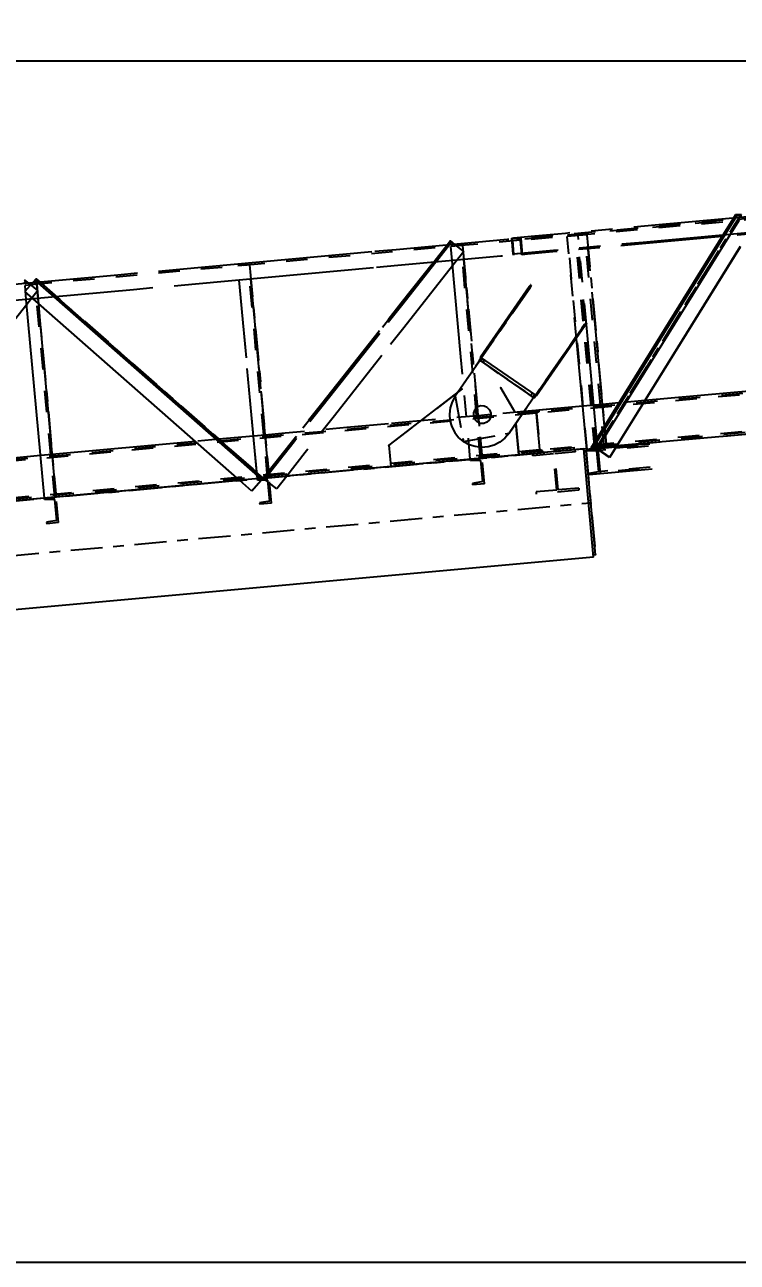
# Model space of a CAD drawing. Header units: millimetres. Extents: x 2368 to 8313, y 7493 to 11698.
# Drawn here: x 3969.7 to 4036.4, y 8225.6 to 8341.4 of the extents above; entities that cross this region are included whole.
import ezdxf

# ---------------------------------------------------------------- set-up
doc = ezdxf.new("R2010")
doc.units = ezdxf.units.MM
for name, pattern in [('XKITLINE00', [0]), ('XKITLINE02', [4, 2, -2]), ('XKITLINE03', [6, 3, -1, 1, -1])]:
    doc.linetypes.add(name, pattern=pattern)
doc.styles.add('ROMANS', font='romans.shx')
doc.dimstyles.new('MD300', dxfattribs={"dimtxt": 2.5, "dimasz": 2.5, "dimexe": 1, "dimexo": 1, "dimgap": 0.5, "dimtad": 1, "dimdec": 1, "dimlfac": 50, "dimrnd": 0.5, "dimdsep": 46, "dimtxsty": 'ROMANS', "dimcen": 1, "dimclrd": 146, "dimclre": 146, "dimclrt": 30, "dimadec": 1, "dimazin": 2, "dimtfac": 1, "dimtdec": 1, "dimtmove": 0, "dimatfit": 1, "dimfxl": 1, "dimtolj": 1, "dimtzin": 0, "dimlwd": -1, "dimlwe": -1, "dimarcsym": 0})

# ---------------------------------------------------------------- blocks, each defined once
blk = doc.blocks.new('*D51')
at = {"color": 146, "transparency": 16777216}
for p, q in [((3785.95, 8301.21), (3785.95, 8339)), ((4136.92, 8327.04), (4136.92, 8339)), ((3788.45, 8338), (4134.42, 8338))]:
    blk.add_line(p, q, dxfattribs=at)
for points in [[(3788.45, 8338.42), (3788.45, 8337.58), (3785.95, 8338)], [(4134.42, 8338.42), (4134.42, 8337.58), (4136.92, 8338)]]:
    blk.add_solid(points, dxfattribs=at)
at = {"layer": 'Defpoints', "color": 0, "transparency": 16777216}
for p in [(4136.92, 8338), (4136.92, 8326.04), (3785.95, 8300.21)]:
    blk.add_point(p, dxfattribs=at)
at = {"color": 30, "transparency": 16777216, "insert": (3961.43, 8339.75), "char_height": 2.5, "attachment_point": 5, "style": 'ROMANS'}
blk.add_mtext('\\A1;17548', dxfattribs=at)

msp = doc.modelspace()

# ---------------------------------------------------------------- linework, layer by layer
at = {"color": 3, "linetype": 'XKITLINE02'}
for p, q in [((4066.3094, 8325.8838), (4015.3875, 8321.2337)), ((4066.8997, 8325.8296), (4016.1082, 8321.1915)), ((4066.9402, 8325.9953), (4016.1516, 8321.3574)), ((4036.7554, 8323.6352), (4023.2222, 8301.7957)), ((4028.7037, 8322.629), (4020.3235, 8321.8637)), ((4036.0325, 8323.2983), (4035.0402, 8321.6968)), ((4036.2245, 8323.3158), (4035.2321, 8321.7143)), ((4036.5538, 8323.1005), (4035.7226, 8321.7591)), ((4016.1053, 8321.2281), (3830.2162, 8304.2522)), ((4015.0376, 8321.3013), (4014.886, 8321.2875)), ((4015.4492, 8319.8326), (4015.3128, 8321.3264)), ((4017.4435, 8321.6007), (4015.3153, 8321.4064)), ((4015.442, 8319.9125), (4015.3153, 8321.4064)), ((4016.1516, 8321.3574), (4015.3153, 8321.4064)), ((4015.4847, 8319.8359), (4015.3859, 8321.1624)), ((4015.4776, 8319.9104), (4015.3875, 8321.2337)), ((4016.1082, 8321.1915), (4015.3875, 8321.2337)), ((4016.1053, 8321.2281), (4016.2484, 8319.9056)), ((4016.2427, 8319.8655), (4016.1082, 8321.1915)), ((4016.1475, 8321.4026), (4016.2839, 8319.9089)), ((4016.2783, 8319.8634), (4016.1516, 8321.3574)), ((4027.5897, 8321.0164), (4019.2095, 8320.2512)), ((4027.5936, 8321.0221), (4019.2135, 8320.2569)), ((4022.3321, 8321.7264), (4020.4852, 8321.5578)), ((4021.3584, 8311.9961), (4020.4852, 8321.5578)), ((4022.3505, 8301.6449), (4020.5316, 8321.562)), ((4023.0753, 8301.7111), (4021.2564, 8321.6282)), ((4023.1216, 8301.7153), (4021.3027, 8321.6324)), ((4023.275, 8301.7293), (4021.4561, 8321.6464)), ((4022.2752, 8313.3232), (4021.5146, 8321.6518)), ((4023.9475, 8301.7907), (4022.1286, 8321.7079)), ((4023.0032, 8314.3771), (4022.3321, 8321.7264)), ((4038.4037, 8321.8839), (4034.9613, 8321.5695)), ((4038.3751, 8321.8866), (4034.9648, 8321.5752)), ((4004.4876, 8320.3378), (4002.2176, 8320.1305)), ((4009.2635, 8320.774), (4007.9835, 8319.1508)), ((4009.4831, 8320.794), (4008.2031, 8319.1709)), ((4010.6985, 8320.7354), (4009.603, 8320.6354)), ((4009.7241, 8319.3098), (4009.603, 8320.6354)), ((4010.8179, 8320.1612), (4009.7679, 8318.8297)), ((4010.8179, 8320.1612), (4009.9602, 8320.8376)), ((4012.3779, 8300.8056), (4010.559, 8320.7227)), ((4012.0813, 8305.5937), (4010.6985, 8320.7354)), ((4016.8267, 8320.0389), (4015.442, 8319.9125)), ((4015.4776, 8319.9104), (4015.442, 8319.9125)), ((4016.8245, 8320.0334), (4015.4776, 8319.9104)), ((4016.7775, 8319.9144), (4016.2427, 8319.8655)), ((4016.2783, 8319.8634), (4016.2427, 8319.8655)), ((4016.7753, 8319.9088), (4016.2783, 8319.8634)), ((4027.5012, 8320.8883), (4019.121, 8320.123)), ((4027.5051, 8320.894), (4019.1249, 8320.1287)), ((3990.7813, 8318.9164), (3989.6858, 8318.8164)), ((3991.4731, 8299.2458), (3989.6858, 8318.8164)), ((3992.4607, 8298.9866), (3990.6418, 8318.9037)), ((3992.5686, 8299.3454), (3990.7813, 8318.9164)), ((4004.6306, 8318.8447), (4002.3606, 8318.6373)), ((4014.4204, 8319.7387), (4014.2689, 8319.7248)), ((3984.2618, 8318.4908), (3978.4662, 8317.9615)), ((3970.4766, 8317.2319), (3969.7555, 8316.4112)), ((3971.0289, 8315.2924), (3969.7555, 8316.4112)), ((3970.8641, 8317.0974), (3969.7686, 8316.9974)), ((3969.8896, 8315.672), (3969.7686, 8316.9974)), ((3970.9835, 8316.5232), (3969.9335, 8315.1917)), ((3970.9835, 8316.5232), (3970.1255, 8317.1998)), ((3972.5435, 8297.1676), (3970.7246, 8317.0847)), ((3970.9851, 8315.7721), (3970.8641, 8317.0974)), ((3972.5065, 8315.911), (3970.9536, 8317.2754)), ((3972.726, 8315.931), (3971.1732, 8317.2955)), ((3985.711, 8317.1169), (3979.9153, 8316.5876)), ((4004.9675, 8315.3264), (4002.9255, 8312.737)), ((4004.9895, 8315.0959), (4002.9476, 8312.5066)), ((4005.1881, 8313.0222), (4003.1461, 8310.4329)), ((3990.8347, 8306.2355), (3990.2325, 8312.8303)), ((4012.0813, 8305.5937), (4011.4439, 8312.5723)), ((3992.044, 8305.0891), (3991.4418, 8311.6838)), ((4011.4219, 8300.7183), (4010.5468, 8310.3008)), ((4068.472, 8309.5946), (4017.6162, 8305.0283)), ((4068.7723, 8309.7291), (4017.8376, 8305.1557)), ((4068.6812, 8306.1523), (4017.9274, 8301.5951)), ((4068.9944, 8306.0743), (4018.168, 8301.5106)), ((4027.7731, 8306.2177), (4025.3113, 8305.9966)), ((4027.7736, 8306.2185), (4025.3118, 8305.9975)), ((4017.8382, 8305.1491), (3788.0045, 8284.16)), ((4017.6169, 8305.022), (3788.0141, 8284.0541)), ((3997.5375, 8305.9048), (3994.8194, 8302.4579)), ((3997.6541, 8305.7942), (3994.936, 8302.3474)), ((4012.1537, 8304.8006), (4006.7615, 8304.3082)), ((4016.4524, 8305.1932), (4013.3413, 8304.9091)), ((4017.8229, 8305.3184), (4017.5595, 8305.2943)), ((4017.5625, 8305.2946), (4017.5595, 8305.2943)), ((4017.5625, 8305.2946), (4017.9228, 8301.3171)), ((4017.8376, 8305.1557), (4017.6162, 8305.0283)), ((4017.6162, 8305.0283), (4017.9274, 8301.5951)), ((4017.8382, 8305.1491), (4017.6169, 8305.022)), ((4017.6169, 8305.022), (4017.9279, 8301.5889)), ((4017.8376, 8305.1557), (4017.8224, 8305.3242)), ((4017.8229, 8305.3184), (4017.8382, 8305.1491)), ((4069.0047, 8305.9045), (4018.1833, 8301.3413)), ((4023.781, 8305.86), (4021.934, 8305.6942)), ((4023.7811, 8305.8592), (4021.934, 8305.6934)), ((3999.8841, 8303.6802), (3994.0884, 8303.1509)), ((3998.7035, 8304.7994), (3995.9853, 8301.3526)), ((4006.0288, 8304.2413), (4003.7588, 8304.034)), ((4012.5174, 8300.8183), (4012.2137, 8304.1432)), ((4024.151, 8301.8093), (4023.9667, 8303.8268)), ((3987.9129, 8302.5869), (3985.7171, 8302.3864)), ((3992.2365, 8302.9818), (3991.141, 8302.8817)), ((4023.288, 8302.2334), (4023.2483, 8302.6675)), ((4017.9279, 8301.5889), (3788.3276, 8280.6211)), ((4018.1684, 8301.504), (3788.3373, 8280.5152)), ((4021.2307, 8301.6129), (4017.2473, 8301.2492)), ((4018.1838, 8301.3347), (4017.2473, 8301.2492)), ((4018.1833, 8301.3413), (4017.9228, 8301.3171)), ((4018.168, 8301.5106), (4017.9274, 8301.5951)), ((4018.1684, 8301.504), (4017.9279, 8301.5889)), ((4018.168, 8301.5106), (4018.1833, 8301.3413)), ((4018.1684, 8301.504), (4018.1832, 8301.3405)), ((4021.2489, 8301.4138), (4019.3219, 8301.2378)), ((4021.2489, 8301.4138), (4021.2307, 8301.6129)), ((4025.1378, 8301.965), (4022.2978, 8301.71)), ((4027.0473, 8301.9373), (4022.3165, 8301.5052)), ((4023.2222, 8301.7957), (4022.6773, 8301.746)), ((4023.3335, 8301.7347), (4022.7665, 8301.6829)), ((4022.9576, 8301.7004), (4022.7665, 8301.6829)), ((4023.2937, 8301.7017), (4022.9384, 8301.6693)), ((4028.0716, 8301.9537), (4023.2219, 8301.5108)), ((4024.4813, 8300.9055), (4023.2222, 8301.7957)), ((4023.6433, 8302.2659), (4023.2937, 8301.7017)), ((4023.7225, 8301.3985), (4023.2937, 8301.7017)), ((4025.0948, 8301.8955), (4023.6888, 8301.7671)), ((4024.151, 8301.8093), (4023.6888, 8301.7671)), ((3972.3193, 8301.1629), (3971.2238, 8301.0628)), ((4015.9436, 8301.1301), (4003.9934, 8300.0388)), ((4012.5174, 8300.8183), (4011.4219, 8300.7183)), ((4012.5174, 8300.8183), (4011.4219, 8300.7183)), ((4011.4343, 8300.5828), (4011.4219, 8300.7183)), ((4012.3973, 8300.5936), (4011.4343, 8300.5828)), ((4012.5769, 8298.6274), (4012.3973, 8300.5936)), ((4012.7356, 8298.4282), (4012.5174, 8300.8183)), ((4017.2655, 8301.05), (4017.2473, 8301.2492)), ((4019.1925, 8301.226), (4017.2655, 8301.05)), ((4019.5017, 8297.8401), (4019.1925, 8301.226)), ((4019.6312, 8297.8519), (4019.3219, 8301.2378)), ((3994.2474, 8299.1487), (3989.8581, 8298.7479)), ((3991.4731, 8299.2458), (3991.4519, 8299.4773)), ((3992.5686, 8299.3454), (3992.5474, 8299.577)), ((3994.2465, 8299.1476), (3993.3089, 8297.9587)), ((4003.7486, 8300.0164), (3997.953, 8299.4872)), ((4027.2408, 8299.8181), (4022.51, 8299.3861)), ((4028.2512, 8299.9875), (4023.4014, 8299.5446)), ((3990.9966, 8297.7475), (3989.8593, 8298.7468)), ((3992.0506, 8298.947), (3990.9966, 8297.7475)), ((3991.5171, 8298.7638), (3991.5049, 8298.8972)), ((3992.4801, 8298.7746), (3991.5171, 8298.7638)), ((3992.272, 8298.9693), (3991.8333, 8298.9293)), ((3992.272, 8298.9693), (3991.8333, 8298.9293)), ((3991.9471, 8298.8293), (3991.8355, 8298.9274)), ((3993.3089, 8297.9587), (3992.0551, 8298.9474)), ((3992.2702, 8298.9671), (3992.1781, 8298.8503)), ((3992.6597, 8296.8084), (3992.4801, 8298.7746)), ((3992.8184, 8296.6092), (3992.6003, 8298.9972)), ((4012.5769, 8298.6274), (4011.6278, 8298.4636)), ((4011.6278, 8298.4636), (4011.6402, 8298.3282)), ((4012.7356, 8298.4282), (4011.6402, 8298.3282)), ((4021.5581, 8298.0279), (4019.6312, 8297.8519)), ((4021.5581, 8298.0279), (4021.5763, 8297.8287)), ((3972.683, 8297.1794), (3971.5876, 8297.0794)), ((3971.5999, 8296.9448), (3971.5878, 8297.0775)), ((3972.5629, 8296.9556), (3971.5999, 8296.9448)), ((3972.7425, 8294.9894), (3972.5629, 8296.9556)), ((3972.9012, 8294.7902), (3972.6832, 8297.1776)), ((3992.6597, 8296.8084), (3991.7106, 8296.6446)), ((4019.5017, 8297.8401), (4017.5747, 8297.6641)), ((4017.5747, 8297.6641), (4017.5929, 8297.4649)), ((4021.5763, 8297.8287), (4017.5929, 8297.4649)), ((3991.7106, 8296.6446), (3991.723, 8296.5092)), ((3992.8184, 8296.6092), (3991.723, 8296.5092)), ((3972.7425, 8294.9894), (3971.7934, 8294.8256)), ((3971.7934, 8294.8256), (3971.8058, 8294.6902)), ((3972.9012, 8294.7902), (3971.8058, 8294.6902))]:
    msp.add_line(p, q, dxfattribs=at)
at = {"color": 7, "linetype": 'XKITLINE00'}
for p, q in [((4066.2552, 8326.0581), (4028.7037, 8322.629)), ((4066.3183, 8324.5531), (4027.5897, 8321.0164)), ((4066.3153, 8324.5581), (4027.5936, 8321.0221)), ((4036.2105, 8323.5854), (4036.0325, 8323.2983)), ((4036.7554, 8323.6352), (4036.2105, 8323.5854)), ((4036.3364, 8323.4964), (4036.2105, 8323.5854)), ((4036.3364, 8323.4964), (4036.2245, 8323.3158)), ((4036.8268, 8323.5412), (4036.3364, 8323.4964)), ((4014.886, 8321.2875), (4004.4876, 8320.3378)), ((4009.5616, 8321.1519), (4009.2635, 8320.774)), ((4009.6872, 8321.0529), (4009.4831, 8320.794)), ((4009.9602, 8320.8376), (4009.5616, 8321.1519)), ((4020.3235, 8321.8637), (4017.4435, 8321.6007)), ((4035.0402, 8321.6968), (4022.6773, 8301.746)), ((4035.2321, 8321.7143), (4022.8032, 8301.6569)), ((4035.7226, 8321.7591), (4023.6433, 8302.2659)), ((4034.9613, 8321.5695), (4027.5012, 8320.8883)), ((4034.9648, 8321.5752), (4027.5051, 8320.894)), ((4002.2176, 8320.1305), (3984.2618, 8318.4908)), ((4019.121, 8320.123), (4016.7753, 8319.9088)), ((4019.1249, 8320.1287), (4016.7775, 8319.9144)), ((4019.2095, 8320.2512), (4016.8245, 8320.0334)), ((4019.2135, 8320.2569), (4016.8267, 8320.0389)), ((4036.6533, 8320.6312), (4024.4268, 8300.9005)), ((4036.6597, 8320.5586), (4024.4813, 8300.9055)), ((4014.2689, 8319.7248), (4004.6306, 8318.8447)), ((4007.9835, 8319.1508), (4004.9675, 8315.3264)), ((4008.2031, 8319.1709), (4004.9895, 8315.0959)), ((4009.7679, 8318.8297), (4005.1881, 8313.0222)), ((4010.5468, 8310.3008), (4009.7241, 8319.3098)), ((4011.4439, 8312.5723), (4010.8195, 8319.4098)), ((3978.4662, 8317.9615), (3911.8382, 8311.8768)), ((3970.8116, 8317.6132), (3970.4766, 8317.2319)), ((3971.1732, 8317.2955), (3970.8116, 8317.6132)), ((4002.3606, 8318.6373), (3985.711, 8317.1169)), ((3991.4418, 8311.6838), (3990.9023, 8317.5909)), ((3979.9153, 8316.5876), (3910.675, 8310.2644)), ((3969.8528, 8317.4149), (3969.6488, 8317.1563)), ((3970.1255, 8317.1998), (3969.7272, 8317.5139)), ((3970.9536, 8317.2754), (3970.706, 8317.493)), ((3990.2325, 8312.8303), (3989.8069, 8317.4909)), ((3971.5875, 8297.0803), (3969.8896, 8315.672)), ((3972.683, 8297.1803), (3970.9851, 8315.7721)), ((3989.8593, 8298.7468), (3971.0289, 8315.2924)), ((3991.8355, 8298.9274), (3972.5065, 8315.911)), ((3992.0527, 8298.9494), (3972.726, 8315.931)), ((3969.9335, 8315.1917), (3954.411, 8295.5083)), ((4023.9667, 8303.8268), (4023.0032, 8314.3771)), ((4023.2483, 8302.6675), (4022.2752, 8313.3232)), ((4002.9255, 8312.737), (3997.5375, 8305.9048)), ((4002.9476, 8312.5066), (3997.6541, 8305.7942)), ((4022.3041, 8301.6407), (4021.3584, 8311.9961)), ((4003.1461, 8310.4329), (3998.7035, 8304.7994)), ((4037.8544, 8307.1229), (4027.7731, 8306.2177)), ((4037.8543, 8307.1236), (4027.7736, 8306.2185)), ((3991.4519, 8299.4773), (3990.8347, 8306.2355)), ((4025.3118, 8305.9975), (4023.781, 8305.86)), ((4025.3113, 8305.9966), (4023.7811, 8305.8592)), ((3992.5474, 8299.577), (3992.044, 8305.0891)), ((4012.2137, 8304.1432), (4012.0813, 8305.5937)), ((4013.3413, 8304.9091), (4012.1537, 8304.8006)), ((4017.5595, 8305.2943), (4016.4524, 8305.1932)), ((4021.934, 8305.6934), (4017.5617, 8305.3008)), ((4017.8223, 8305.325), (4017.5617, 8305.3008)), ((4017.5617, 8305.3008), (4017.9228, 8301.3171)), ((4021.934, 8305.6942), (4017.8223, 8305.325)), ((4017.8224, 8305.3242), (4017.8223, 8305.325)), ((4003.7588, 8304.034), (3999.8841, 8303.6802)), ((4006.7615, 8304.3082), (4006.0288, 8304.2413)), ((3991.141, 8302.8817), (3987.9129, 8302.5869)), ((3994.0884, 8303.1509), (3992.2365, 8302.9818)), ((4038.2086, 8303.1386), (4025.1378, 8301.965)), ((3985.7171, 8302.3864), (3972.3193, 8301.1629)), ((3994.8194, 8302.4579), (3992.0525, 8298.9494)), ((3994.936, 8302.3474), (3992.2702, 8298.9671)), ((3995.9853, 8301.3526), (3994.2465, 8299.1476)), ((4022.2978, 8301.71), (4017.9228, 8301.3171)), ((4018.1832, 8301.3405), (4018.1838, 8301.3347)), ((4022.7665, 8301.6829), (4022.3041, 8301.6407)), ((4022.7665, 8301.6829), (4022.3041, 8301.6407)), ((4022.3041, 8301.6407), (4022.3165, 8301.5052)), ((4023.2219, 8301.5108), (4022.3165, 8301.5052)), ((4022.8032, 8301.6569), (4022.6773, 8301.746)), ((4022.9384, 8301.6693), (4022.8032, 8301.6569)), ((4023.6888, 8301.7671), (4022.9576, 8301.7004)), ((4023.6888, 8301.7671), (4022.9576, 8301.7003)), ((4023.2219, 8301.5108), (4023.4014, 8299.5446)), ((4023.3335, 8301.7347), (4023.288, 8302.2334)), ((4023.3335, 8301.7347), (4023.5518, 8299.3446)), ((4024.4268, 8300.9005), (4023.7225, 8301.3985)), ((4028.2006, 8302.1792), (4025.0948, 8301.8955)), ((3971.2238, 8301.0628), (3957.8265, 8299.8393)), ((4017.2473, 8301.2492), (4015.9436, 8301.1301)), ((4017.9228, 8301.3171), (4017.9234, 8301.3109)), ((4024.4813, 8300.9055), (4024.4268, 8300.9005)), ((3991.5047, 8298.8993), (3991.4731, 8299.2458)), ((3992.6002, 8298.9993), (3992.5686, 8299.3454)), ((3997.953, 8299.4872), (3994.2474, 8299.1487)), ((4003.9934, 8300.0388), (4003.7486, 8300.0164)), ((4023.4014, 8299.5446), (4022.51, 8299.3861)), ((4022.51, 8299.3861), (4022.5224, 8299.2506)), ((4028.4189, 8299.7891), (4022.5224, 8299.2506)), ((3989.8581, 8298.7479), (3972.683, 8297.1794)), ((3991.8333, 8298.9293), (3991.5047, 8298.8993)), ((3991.8333, 8298.9293), (3991.5047, 8298.8993)), ((3991.5049, 8298.8972), (3991.5047, 8298.8993)), ((3992.0527, 8298.9494), (3992.0506, 8298.947)), ((3992.0551, 8298.9474), (3992.0525, 8298.9494)), ((3992.6002, 8298.9993), (3992.272, 8298.9693)), ((3992.6002, 8298.9993), (3992.272, 8298.9693)), ((3992.6003, 8298.9972), (3992.6002, 8298.9993)), ((3971.5876, 8297.0794), (3954.4131, 8295.511)), ((3972.683, 8297.1803), (3971.5875, 8297.0803)), ((3972.683, 8297.1803), (3971.5875, 8297.0803)), ((3971.5878, 8297.0775), (3971.5875, 8297.0803)), ((3972.6832, 8297.1776), (3972.683, 8297.1803))]:
    msp.add_line(p, q, dxfattribs=at)
at = {"color": 1, "linetype": 'XKITLINE03'}
for p, q in [((4023.2222, 8301.7957), (4036.7554, 8323.6352)), ((3992.0525, 8298.9494), (4009.5615, 8321.1519)), ((4022.3321, 8321.7264), (4024.151, 8301.8093)), ((4010.6985, 8320.7354), (4012.5174, 8300.8183)), ((3990.7813, 8318.9164), (3992.6002, 8298.9993)), ((3970.8116, 8317.6132), (3992.0527, 8298.9494)), ((3970.8641, 8317.0974), (3972.683, 8297.1803)), ((3788.3528, 8280.3459), (4019.239, 8301.4311)), ((4019.239, 8301.4311), (4019.239, 8301.4311)), ((4023.3335, 8301.7347), (4028.2006, 8302.1792)), ((4012.5174, 8300.8183), (4012.5174, 8300.8183)), ((3992.6002, 8298.9993), (3992.6002, 8298.9993)), ((3972.683, 8297.1803), (3972.683, 8297.1803))]:
    msp.add_line(p, q, dxfattribs=at)
at = {"color": 1, "linetype": 'XKITLINE00'}
for p, q in [((4009.5577, 8321.1427), (4009.5577, 8321.1427)), ((4022.3282, 8321.7172), (4022.3282, 8321.7172)), ((4010.6946, 8320.7262), (4010.6946, 8320.7262)), ((3990.7774, 8318.9072), (3990.7774, 8318.9072)), ((3970.8078, 8317.6039), (3970.8078, 8317.6039)), ((3970.8602, 8317.0882), (3970.8602, 8317.0882)), ((4019.2352, 8301.4218), (4019.2352, 8301.4218)), ((4019.2352, 8301.4218), (4019.2352, 8301.4218)), ((4023.2184, 8301.7865), (4023.2184, 8301.7865)), ((4023.3297, 8301.7254), (4023.3297, 8301.7254)), ((4024.1471, 8301.8001), (4024.1471, 8301.8001)), ((4012.5135, 8300.8091), (4012.5135, 8300.8091)), ((4012.5135, 8300.8091), (4012.5135, 8300.8091)), ((3992.0487, 8298.9402), (3992.0487, 8298.9402)), ((3992.0489, 8298.9402), (3992.0489, 8298.9402)), ((3992.5963, 8298.9901), (3992.5963, 8298.9901)), ((3992.5963, 8298.9901), (3992.5963, 8298.9901)), ((3972.6791, 8297.1711), (3972.6791, 8297.1711)), ((3972.6791, 8297.1711), (3972.6791, 8297.1711))]:
    msp.add_line(p, q, dxfattribs=at)
at = {"color": 8, "linetype": 'XKITLINE03'}
for p, q in [((4017.0344, 8316.8033), (4010.0093, 8306.6339)), ((4017.0344, 8316.8033), (4010.0093, 8306.6339)), ((4015.0447, 8303.1554), (4022.0697, 8313.3249)), ((4015.0447, 8303.1554), (4022.0697, 8313.3249)), ((4012.3066, 8309.9814), (4012.2757, 8310.0027)), ((4012.2757, 8310.0027), (4012.3065, 8309.9815)), ((4012.3065, 8309.9815), (4017.3626, 8306.4887)), ((4017.3625, 8306.4888), (4012.3066, 8309.9814)), ((4014.8346, 8308.2351), (4012.3903, 8309.9236)), ((4012.3903, 8309.9236), (4017.2788, 8306.5466)), ((4014.8346, 8308.2351), (4012.3903, 8309.9236)), ((4012.3903, 8309.9236), (4017.2788, 8306.5466)), ((4010.6566, 8307.3165), (4003.8115, 8302.0298)), ((4015.5743, 8305.173), (4014.2662, 8307.4123)), ((4010.0093, 8306.6339), (4010.7878, 8302.377)), ((4010.0093, 8306.6339), (4010.7878, 8302.377)), ((4017.3934, 8306.4675), (4017.3625, 8306.4888)), ((4015.9437, 8301.1299), (4015.5743, 8305.173)), ((4010.7878, 8302.377), (4015.0447, 8303.1554)), ((4010.7878, 8302.377), (4015.0447, 8303.1554)), ((4003.8115, 8302.0298), (4003.9934, 8300.0381)), ((4022.2448, 8301.5047), (4022.2448, 8301.5047)), ((4022.2448, 8301.5047), (4023.1328, 8291.7852)), ((4003.9934, 8300.0381), (4015.9437, 8301.1299)), ((3788.8157, 8275.2783), (4022.6888, 8296.645)), ((4023.1328, 8291.7852), (4023.1328, 8291.7852))]:
    msp.add_line(p, q, dxfattribs=at)
at = {"color": 8, "linetype": 'XKITLINE00'}
for p, q in [((4016.9334, 8316.8731), (4012.3864, 8310.2909)), ((4017.0179, 8316.8147), (4012.4709, 8310.2325)), ((4016.9693, 8316.9236), (4016.9334, 8316.8731)), ((4017.0179, 8316.8147), (4016.9334, 8316.8731)), ((4017.0038, 8316.969), (4016.9693, 8316.9236)), ((4017.0509, 8316.8672), (4016.9693, 8316.9236)), ((4017.0341, 8317.0056), (4017.0038, 8316.969)), ((4017.0509, 8316.8672), (4017.0179, 8316.8147)), ((4017.0576, 8317.0305), (4017.0341, 8317.0056)), ((4017.0768, 8316.9186), (4017.0509, 8316.8672)), ((4017.0629, 8317.0345), (4017.0576, 8317.0305)), ((4017.079, 8317.0372), (4017.0629, 8317.0345)), ((4017.0935, 8316.9646), (4017.0768, 8316.9186)), ((4017.0946, 8317.0264), (4017.079, 8317.0372)), ((4017.0996, 8317.0015), (4017.0935, 8316.9646)), ((4017.0946, 8317.0264), (4017.0996, 8317.0015)), ((4022.0862, 8313.3135), (4017.5392, 8306.7313)), ((4022.1707, 8313.2551), (4017.6237, 8306.673)), ((4022.1237, 8313.363), (4022.0862, 8313.3135)), ((4022.1707, 8313.2551), (4022.0862, 8313.3135)), ((4022.1625, 8313.4054), (4022.1237, 8313.363)), ((4022.2052, 8313.3066), (4022.1237, 8313.363)), ((4022.1997, 8313.4372), (4022.1625, 8313.4054)), ((4022.2052, 8313.3066), (4022.1707, 8313.2551)), ((4022.232, 8313.456), (4022.1997, 8313.4372)), ((4022.2355, 8313.355), (4022.2052, 8313.3066)), ((4022.2571, 8313.4601), (4022.232, 8313.456)), ((4022.2591, 8313.3962), (4022.2355, 8313.355)), ((4022.2727, 8313.4494), (4022.2571, 8313.4601)), ((4022.274, 8313.427), (4022.2591, 8313.3962)), ((4022.2727, 8313.4494), (4022.2759, 8313.4334)), ((4022.2759, 8313.4334), (4022.274, 8313.427)), ((4012.4874, 8310.2212), (4010.0093, 8306.6339)), ((4012.4463, 8310.2496), (4012.2757, 8310.0027)), ((4012.3065, 8309.9815), (4012.2757, 8310.0027)), ((4012.454, 8310.2443), (4012.2834, 8309.9974)), ((4012.477, 8310.2283), (4012.3065, 8309.9815)), ((4012.3169, 8309.9743), (4012.3065, 8309.9815)), ((4012.3864, 8310.2909), (4012.3475, 8310.3178)), ((4017.5392, 8306.7313), (4012.3864, 8310.2909)), ((4012.5608, 8310.1704), (4012.3903, 8309.9236)), ((4016.806, 8306.8732), (4012.3903, 8309.9236)), ((4012.7544, 8310.0367), (4012.5839, 8309.7899)), ((4010.2798, 8307.0255), (4003.8115, 8302.0298)), ((4009.7184, 8306.1093), (4009.5354, 8305.538)), ((4010.0093, 8306.6339), (4009.7184, 8306.1093)), ((4017.5228, 8306.7427), (4015.0447, 8303.1554)), ((4017.2788, 8306.5466), (4016.806, 8306.8732)), ((4017.2558, 8306.9271), (4017.0853, 8306.6803)), ((4017.4493, 8306.7934), (4017.2788, 8306.5466)), ((4017.3934, 8306.4675), (4017.3522, 8306.4959)), ((4017.5331, 8306.7356), (4017.3626, 8306.4887)), ((4017.5562, 8306.7196), (4017.3857, 8306.4728)), ((4017.5639, 8306.7143), (4017.3934, 8306.4675)), ((4017.6626, 8306.6461), (4017.5392, 8306.7313)), ((4009.5354, 8305.538), (4009.4673, 8304.942)), ((4009.4673, 8304.942), (4009.5169, 8304.3442)), ((4011.7155, 8305.0692), (4011.7105, 8304.7453)), ((4011.8441, 8305.3664), (4011.7155, 8305.0692)), ((4012.0766, 8305.5918), (4011.8441, 8305.3664)), ((4012.3777, 8305.7111), (4012.0766, 8305.5918)), ((4012.7015, 8305.7061), (4012.3777, 8305.7111)), ((4012.9987, 8305.5775), (4012.7015, 8305.7061)), ((4012.9987, 8305.5775), (4013.2242, 8305.345)), ((4013.2242, 8305.345), (4013.3434, 8305.044)), ((4013.3434, 8305.044), (4013.3384, 8304.7201)), ((4009.5169, 8304.3442), (4009.6821, 8303.7675)), ((4009.6821, 8303.7675), (4009.9567, 8303.2342)), ((4011.7105, 8304.7453), (4011.8298, 8304.4443)), ((4011.8298, 8304.4443), (4012.0552, 8304.2117)), ((4012.3525, 8304.0832), (4012.0552, 8304.2117)), ((4012.6763, 8304.0782), (4012.3525, 8304.0832)), ((4012.9774, 8304.1975), (4012.6763, 8304.0782)), ((4013.2099, 8304.4229), (4012.9774, 8304.1975)), ((4013.3384, 8304.7201), (4013.2099, 8304.4229)), ((4015.6752, 8304.0682), (4015.9437, 8301.1299)), ((4009.9567, 8303.2342), (4010.33, 8302.7646)), ((4010.7878, 8302.377), (4010.33, 8302.7646)), ((4014.657, 8302.6977), (4014.1874, 8302.3243)), ((4015.0447, 8303.1554), (4014.657, 8302.6977)), ((4003.8115, 8302.0298), (4003.9934, 8300.0381)), ((4011.3124, 8302.086), (4010.7878, 8302.377)), ((4011.8836, 8301.903), (4011.3124, 8302.086)), ((4012.4796, 8301.835), (4011.8836, 8301.903)), ((4013.0774, 8301.8846), (4012.4796, 8301.835)), ((4013.6541, 8302.0498), (4013.0774, 8301.8846)), ((4014.1874, 8302.3243), (4013.6541, 8302.0498)), ((4022.0274, 8301.6857), (4015.9437, 8301.1299)), ((4022.4173, 8297.4182), (4022.0274, 8301.6857)), ((4022.2448, 8301.5047), (4022.0456, 8301.4865)), ((4023.1328, 8291.7852), (4022.2448, 8301.5047)), ((4015.9437, 8301.1299), (4003.9934, 8300.0381)), ((4003.9934, 8300.0381), (3833.3875, 8284.4515)), ((4022.9518, 8291.5678), (4022.4173, 8297.4182)), ((4022.6888, 8296.645), (4022.4896, 8296.6268)), ((4022.9518, 8291.5678), (3789.2779, 8270.2194)), ((4023.1328, 8291.7852), (4022.9336, 8291.767))]:
    msp.add_line(p, q, dxfattribs=at)
msp.add_lwpolyline([(3492.9579, 8225.5635), (6939.5996, 8225.5635)])
at = {"color": 1, "linetype": 'XKITLINE00'}
for centre in [(4009.5615, 8321.1519), (4022.3321, 8321.7264), (4010.6985, 8320.7354), (3990.7813, 8318.9164), (3970.8116, 8317.6132), (3970.8641, 8317.0974), (4019.239, 8301.4311), (4019.239, 8301.4311), (4023.2222, 8301.7957), (4023.3335, 8301.7347), (4024.151, 8301.8093), (4012.5174, 8300.8183), (4012.5174, 8300.8183), (3992.6002, 8298.9993), (3992.6002, 8298.9993), (3992.0525, 8298.9494), (3992.0527, 8298.9494), (3972.683, 8297.1803), (3972.683, 8297.1803)]:
    msp.add_circle(centre, 0.01, dxfattribs=at)
at = {"color": 8, "linetype": 'XKITLINE00'}
for centre in [(4017.0344, 8316.8033), (4017.0344, 8316.8033), (4022.0697, 8313.3249), (4022.0697, 8313.3249), (4012.2757, 8310.0027), (4012.2757, 8310.0027), (4012.3065, 8309.9815), (4012.3065, 8309.9815), (4012.3066, 8309.9814), (4012.3066, 8309.9814), (4012.3903, 8309.9236), (4012.3903, 8309.9236), (4012.3903, 8309.9236), (4012.3903, 8309.9236), (4010.6566, 8307.3165), (4014.2662, 8307.4123), (4014.8346, 8308.2351), (4014.8346, 8308.2351), (4010.0093, 8306.6339), (4010.0093, 8306.6339), (4010.0093, 8306.6339), (4010.0093, 8306.6339), (4017.2788, 8306.5466), (4017.2788, 8306.5466), (4017.3625, 8306.4888), (4017.3625, 8306.4888), (4017.3626, 8306.4887), (4017.3934, 8306.4675), (4015.5743, 8305.173), (4015.5743, 8305.173), (4015.0447, 8303.1554), (4015.0447, 8303.1554), (4015.0447, 8303.1554), (4015.0447, 8303.1554), (4003.8115, 8302.0298), (4003.8115, 8302.0298), (4010.7878, 8302.377), (4010.7878, 8302.377), (4010.7878, 8302.377), (4010.7878, 8302.377), (4022.2448, 8301.5047), (4022.2448, 8301.5047), (4015.9437, 8301.1299), (4015.9437, 8301.1299), (4003.9934, 8300.0381), (4003.9934, 8300.0381), (4022.6888, 8296.645), (4005.7593, 8295.0983), (4005.7593, 8295.0983), (4005.7593, 8295.0983), (4005.7593, 8295.0978), (4023.1328, 8291.7852), (4023.1328, 8291.7852)]:
    msp.add_circle(centre, 0.01, dxfattribs=at)

# ---------------------------------------------------------------- dimensions: what is measured, and where the dimension line sits
dim = msp.add_linear_dim(base=(4136.9155, 8338), p1=(3785.9514, 8300.2098), p2=(4136.9155, 8326.0379), dimstyle='MD300')
dim.commit()
dim.dimension.update_dxf_attribs({"geometry": '*D51', "text_midpoint": (3961.4334, 8339.75)})

doc.saveas('drawing.dxf')
